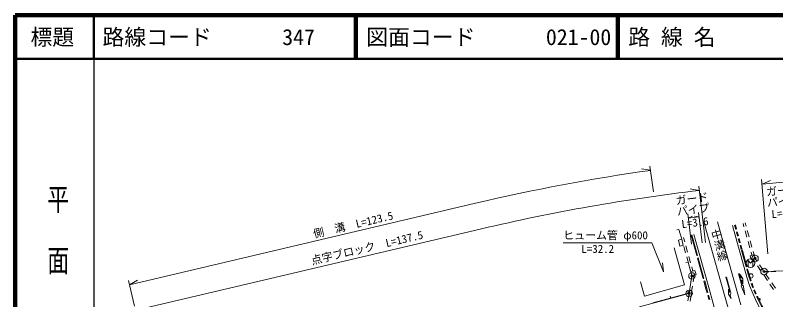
# Model space of a CAD drawing. Units: millimetres, scale not verified. Extents: x 40000 to 680000, y 20000 to 380000.
# Drawn here: x 40000 to 214160, y 314901 to 380000 of the extents above; entities that cross this region are included whole.
import ezdxf
from ezdxf.enums import TextEntityAlignment as Align

# ---------------------------------------------------------------- set-up
doc = ezdxf.new("R2010")
doc.units = ezdxf.units.MM
doc.header["$LTSCALE"] = 1000
doc.header["$PDMODE"] = 32
doc.header["$PDSIZE"] = 500
for name, color, linetype, lineweight in [('M-BGD', 7, 'Continuous', 13), ('M-BGD-EXST', 7, 'Continuous', 13), ('M-BMK-ROW', 30, 'Continuous', 13), ('M-STR-HTXT', 7, 'Continuous', 13), ('M-STR-STRC', 7, 'Continuous', 13), ('M-TTL', 2, 'Continuous', 140), ('M-TTL-BAND', 7, 'Continuous', 25), ('M-TTL-LINE', 7, 'Continuous', 50)]:
    doc.layers.add(name, color=color, linetype=linetype, lineweight=lineweight)
doc.layers.add('M-BMK-HTXT', color=7, linetype='Continuous')
doc.layers.add('M-TTL-TXT', color=7, linetype='Continuous')
doc.styles.add('@ＭＳ ゴシック', font='')
doc.styles.add('ＭＳ ゴシック', font='')
doc.styles.get('@ＭＳ ゴシック').set_extended_font_data('@MS Gothic')
doc.styles.get('ＭＳ ゴシック').set_extended_font_data('MS Gothic')

msp = doc.modelspace()

# ---------------------------------------------------------------- linework, layer by layer
at = {"layer": 'M-BGD'}
for p, q in [((191988, 331008), (191507, 330873)), ((204715, 331956), (204983, 330993)), ((204908, 332010), (205175, 331046)), ((206672, 332335), (206877, 331603)), ((207153, 332470), (207359, 331736)), ((194755, 329685), (196056, 325003)), ((205143, 330414), (205410, 329451)), ((205336, 330468), (205603, 329504)), ((207146, 330640), (207551, 329195)), ((207628, 330773), (208033, 329328)), ((192558, 328989), (192817, 328059)), ((193039, 329124), (193299, 328193)), ((205570, 328873), (205838, 327909)), ((205763, 328926), (206030, 327962)), ((207820, 328232), (208225, 326788)), ((208302, 328365), (208707, 326921)), ((193086, 327096), (193489, 325651)), ((193568, 327229), (193971, 325785)), ((205998, 327331), (206265, 326367)), ((206191, 327384), (206458, 326421)), ((206519, 326200), (206326, 326146)), ((206326, 326146), (207356, 322465)), ((206519, 326200), (207549, 322518)), ((208495, 325825), (208700, 325092)), ((208977, 325958), (209182, 325223)), ((193758, 324688), (194161, 323243)), ((194240, 324821), (194643, 323377)), ((196412, 324471), (196219, 324417)), ((196219, 324417), (197527, 319737)), ((208896, 324226), (209421, 323457)), ((209406, 324365), (209852, 323714)), ((194076, 323484), (193595, 323348)), ((194430, 322280), (194689, 321350)), ((194912, 322413), (195171, 321483)), ((207549, 322518), (207356, 322465)), ((209986, 322632), (210833, 321394)), ((210416, 322889), (211263, 321651)), ((195484, 320571), (195228, 318968)), ((207711, 321940), (207518, 321887)), ((211397, 320569), (212244, 319331)), ((211463, 321363), (223783, 321860)), ((211540, 321246), (212539, 321286)), ((211828, 320825), (212674, 319587)), ((213139, 321311), (214138, 321351)), ((184077, 315741), (183161, 319027)), ((194955, 320425), (194717, 318934)), ((197881, 319203), (197688, 319149)), ((197688, 319149), (198168, 317438)), ((208031, 320129), (208335, 319176)), ((208222, 320189), (208525, 319236)), ((213239, 318762), (214086, 317524)), ((194559, 317947), (194321, 316456)), ((195071, 317980), (194815, 316377)), ((198168, 317438), (198436, 316474)), ((198361, 317492), (198628, 316529)), ((208531, 318609), (208823, 317803)), ((208722, 318670), (209010, 317875)), ((208823, 317803), (208877, 317671)), ((209010, 317875), (209068, 317732)), ((209104, 317116), (209282, 316681)), ((209296, 317176), (209466, 316761)), ((212809, 318505), (213656, 317267)), ((182916, 313272), (194240, 316336)), ((194228, 316382), (186043, 314167)), ((190135, 315274), (190005, 315757)), ((194325, 316408), (193831, 316485)), ((194325, 316425), (194047, 314683)), ((194228, 316382), (194097, 316865)), ((194240, 316336), (194371, 315854)), ((194240, 316336), (194371, 315854)), ((194839, 316343), (194560, 314599)), ((198596, 315896), (198864, 314933)), ((198789, 315950), (199056, 314987)), ((209282, 316681), (209504, 316199)), ((209466, 316761), (209696, 316260)), ((209754, 315654), (209792, 315572)), ((209792, 315572), (210069, 315011)), ((209946, 315715), (209972, 315658)), ((209972, 315658), (210249, 315098)), ((210069, 315011), (210249, 315098))]:
    msp.add_line(p, q, dxfattribs=at)
for points in [[(191988, 331008), (192630, 328733), (191852, 328502), (192215, 327132)], [(194948, 329739), (196249, 325057), (196056, 325003)], [(192629, 328733), (192986, 327350), (192215, 327132)], [(190918, 326779), (193288, 318308), (184077, 315741)], [(196412, 324471), (197719, 319791), (197527, 319737)], [(194076, 323484), (194944, 320397), (194325, 316408)], [(207518, 321887), (207843, 320722), (208031, 320129), (208222, 320189)], [(207711, 321940), (208035, 320779), (208222, 320189)], [(197881, 319203), (198361, 317492), (198168, 317438)], [(210069, 315011), (210336, 314455), (210901, 313396), (211514, 312341), (212465, 310782), (212636, 310886)], [(210249, 315098), (210515, 314545), (211076, 313493), (211685, 312443), (212636, 310886)]]:
    msp.add_lwpolyline(points, dxfattribs=at)
for points in [[(208312, 324987), (209175, 325221), (209408, 324365), (208545, 324131)], [(195647, 321614), (195903, 320686), (194957, 320426), (194702, 321353)]]:
    msp.add_lwpolyline(points, close=True, dxfattribs=at)
msp.add_circle((208472, 320359), 500, dxfattribs=at)
at = {"layer": 'M-BGD-EXST'}
for p, q in [((207816, 322698), (207816, 323898)), ((207816, 323898), (208366, 323298)), ((208366, 323298), (208916, 323898)), ((208916, 323898), (208916, 322698))]:
    msp.add_line(p, q, dxfattribs=at)
msp.add_circle((208366, 323298), 1000, dxfattribs=at)
at = {"layer": 'M-BMK-ROW'}
for centre in [(209410, 324362), (194967, 320350), (211463, 321363), (194315, 316362)]:
    msp.add_circle(centre, 750, dxfattribs=at)
for p in [(209410, 324362), (194967, 320350), (211463, 321363), (194315, 316362)]:
    msp.add_point(p, dxfattribs=at)
at = {"layer": 'M-STR-HTXT'}
for p, q in [((186147, 339564), (185304, 345505)), ((185444, 344515), (183380, 344828)), ((212374, 325442), (210926, 342380)), ((211011, 341384), (212953, 342152)), ((196640, 339921), (194584, 340282)), ((198049, 328004), (196523, 340914)), ((66158, 318314), (145396, 336972)), ((194861, 327615), (193987, 334560)), ((197288, 327913), (196454, 334863)), ((194112, 333568), (195067, 333991)), ((196573, 333871), (195544, 334049)), ((63086, 311427), (146771, 331132)), ((188418, 321286), (188242, 323366)), ((67304, 313447), (65928, 319288)), ((66158, 318314), (67967, 319357))]:
    msp.add_line(p, q, dxfattribs=at)
msp.add_lwpolyline([(188418, 321286), (185793, 327939), (165493, 327939)], dxfattribs=at)
for radius, start, end in [(452000, 98.08225, 103.24977), (446000, 89.86444, 94.88527), (446000, 96.74106, 103.24977), (440000, 96.84226, 97.16513)]:
    msp.add_arc((248993, -102996), radius, start, end, dxfattribs=at)
at = {"layer": 'M-STR-STRC'}
for p, q in [((200843, 332749), (206134, 313721)), ((205784, 320900), (205639, 320860)), ((206385, 318161), (205639, 320860)), ((205982, 320184), (205784, 320900)), ((202884, 320098), (202739, 320058)), ((203611, 316935), (202739, 320058)), ((202884, 320098), (203821, 316741)), ((206530, 318201), (206187, 319442)), ((206594, 318530), (206381, 319302)), ((206240, 318121), (206385, 318161)), ((206674, 318241), (206530, 318201)), ((203939, 315202), (203724, 315972))]:
    msp.add_line(p, q, dxfattribs=at)
for points in [[(204408, 308814), (203384, 312481), (197718, 332753)], [(212493, 309844), (211369, 311563), (210466, 313110), (209850, 314299), (208973, 316195), (208168, 318157), (207510, 320096), (204210, 331866)], [(201325, 308422), (201179, 309220), (200829, 310411), (198802, 317712), (195417, 329846)], [(206594, 318530), (206590, 319671), (206008, 320651), (206221, 319880)], [(203939, 315202), (203355, 316181), (203348, 317321), (203563, 316550)], [(206240, 318121), (207043, 316061), (206674, 318241)]]:
    msp.add_lwpolyline(points, dxfattribs=at)
for radius in [150, 120, 100]:
    msp.add_circle((210447, 315027), radius, dxfattribs=at)
for centre, radius, start, end in [((206866, 320176), 1000, 195.44733, 195.44735), ((206464, 320317), 500, 195.44733, 241.02034), ((206866, 320176), 1000, 227.23568, 241.02034), ((203130, 316800), 500, 330.02805, 15.60107), ((202858, 316472), 1000, 330.02805, 15.60106)]:
    msp.add_arc(centre, radius, start, end, dxfattribs=at)
at = {"layer": 'M-TTL'}
for p, q in [((40000, 380000), (40000, 20000)), ((680000, 380000), (40000, 380000))]:
    msp.add_line(p, q, dxfattribs=at)
at = {"layer": 'M-TTL-BAND'}
msp.add_line((58000, 370000), (58000, 20000), dxfattribs=at)
at = {"layer": 'M-TTL-LINE'}
for p, q in [((58000, 380000), (58000, 370000)), ((117750, 380000), (117750, 370000)), ((118250, 380000), (118250, 370000)), ((177750, 380000), (177750, 370000)), ((178250, 380000), (178250, 370000)), ((40000, 370000), (680000, 370000))]:
    msp.add_line(p, q, dxfattribs=at)

# ---------------------------------------------------------------- texts
at = {"layer": 'M-BMK-HTXT', "style": '@ＭＳ ゴシック'}
msp.add_text('中溝線', height=1833, rotation=284.931, dxfattribs=at).set_placement((198848, 330655), align=Align.BOTTOM_LEFT)
at = {"layer": 'M-STR-HTXT', "style": 'ＭＳ ゴシック'}
for s, rotation, p in [('ガード', 4.29, (212073, 338144)), ('ガード', 7.004, (191416, 336100)), ('パイプ', 4.29, (212260, 335651)), ('パイプ', 7.004, (191720, 333618)), ('側\u3000溝\u3000L=123.5', 13.25, (108603, 328508)), ('L=4.0', 4.29, (213277, 333030)), ('L=3.6', 7.004, (192737, 330730)), ('点字ブロック\u3000L=137.5', 13.25, (108143, 322379))]:
    msp.add_text(s, height=1833, rotation=rotation, dxfattribs=at).set_placement(p, align=Align.BOTTOM_LEFT)
for s, p in [('ヒューム管 φ600', (165493, 328189)), ('L=32.2', (169649, 325079))]:
    msp.add_text(s, height=1833, dxfattribs=at).set_placement(p, align=Align.BOTTOM_LEFT)
at = {"layer": 'M-TTL-BAND', "style": '@ＭＳ ゴシック', "width": 1.4}
msp.add_text('平  面  図', height=3666, rotation=270, dxfattribs=at).set_placement((49777, 306475), align=Align.MIDDLE_RIGHT)
at = {"layer": 'M-TTL-TXT', "style": 'ＭＳ ゴシック'}
msp.add_text('標題', height=3666, dxfattribs=at).set_placement((48500, 375000), align=Align.MIDDLE_CENTER)
for s, p in [('路線コード', (60000, 375000)), ('347', (101142, 375000)), ('図面コード', (120380, 375000)), ('021-00', (161521, 375000)), ('路 線 名', (180380, 375000))]:
    msp.add_text(s, height=3666, dxfattribs=at).set_placement(p, align=Align.MIDDLE_LEFT)

doc.saveas('drawing.dxf')
